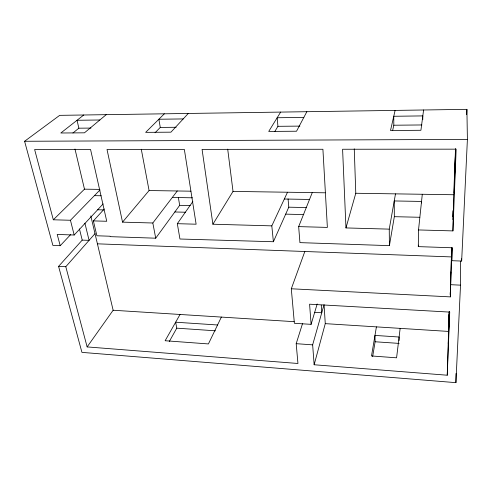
<?xml version="1.0" encoding="UTF-8"?>
<svg xmlns="http://www.w3.org/2000/svg" width="492" height="492" viewBox="0 0 492 492"><rect width="100%" height="100%" fill="white"/><g stroke="black" fill="none" stroke-linecap="round" stroke-linejoin="round"><path stroke-width="0.74" d="M452.056 247.802L451.754 260.692L461.656 261.067L461.656 258.786M84.907 223.177L89.077 240.354L82.213 240.108L58.579 266.375L81.943 352.377L455.912 382.653L460.518 285.151L460.598 261.123M455.912 382.653L456.01 373.489M451.754 260.692L452.259 247.771L418.305 246.627L418.52 229.948L422.296 194.272M421.515 202.95L421.539 201.437L394.24 200.951L394.332 216.683L389.406 245.649L299.929 242.63L298.662 226.615L312.26 192.606M422.757 119.673L422.812 115.903L393.76 116.272L393.815 125.22L392.678 130.319M455.604 149.168L454.214 193.147L454.713 169.519M452.904 219.69L453.114 210.588L452.874 216.665M418.52 229.948L452.923 230.902L453.729 194.746L455.524 148.584M317.186 303.945L311.104 324.351L294.376 323.287L291.301 288.779L450.328 296.885L451.674 247.544M450.328 296.885L451.705 247.544M449.079 314.099L448.304 343.687L449.417 311.375M450.162 294.726L450.217 292.457M450.518 280.372L450.727 272.07L450.426 279.567M314.142 364.757L325.267 323.644L324.062 304.61L312.648 344.855L314.142 364.757L447.24 375.218L449.165 311.848M448.852 322.783L449.294 311.405M451.564 253.294L451.773 247.943M454.565 176.419L455.574 150.62M447.24 375.218L449.725 312.094L309.585 304.197L311.104 324.351M452.923 230.902L456.146 149.162L342.592 149.254L345.962 227.931L389.246 229.131L395.494 193.866M466.662 114.636L466.902 109.347L59.68 115.349L24.6 141.272L52.89 245.422L60.209 245.699L70.633 234.61M461.656 261.067L467.4 139.396L466.902 109.347M418.305 246.627L418.458 245.121M400.156 328.373L396.583 357.813L371.509 355.962L376.411 326.873M423.594 109.987L420.918 130.282L390.5 130.509L395.107 110.405M372.659 356.534L375.113 341.768L374.972 335.421L399.11 337.02L399.117 340.569M345.962 227.931L355.784 193.264L354.252 148.824M95.005 233.645L65.799 266.713L87.133 346.915L297.949 363.483L296.19 343.68L302.58 323.422M291.301 288.779L304.831 251.492M192.852 201.548L177.317 223.682L179.949 239.014L273.392 241.738L288.779 207.187L288.078 198.959M273.392 241.738L271.812 225.865L287.5 192.231M221.369 317.076L208.417 343.933L165.127 340.735L180.054 314.468M306.848 111.709L296.535 131.223L268.73 131.432L280.655 112.096M169.316 341.485L176.769 328.164L175.65 322.211L217.55 324.984M274.887 131.401L277.925 126.315L277.168 117.742L303.835 117.41M271.812 225.865L212.895 224.229L233.023 191.406L227.698 149.131M87.133 346.915L113.135 310.243L90.811 215.914M104.242 209.032L93.382 220.902L96.887 235.779L110.116 236.228L110.214 236.652L155.718 238.196L179.678 205.33L178.412 197.778M155.718 238.196L152.827 222.993L177.274 190.976M177.317 223.682L196.123 224.204L184.34 149.39L107.01 149.457L122.533 222.144L149.082 190.545L141.29 149.248M188.288 113.455L170.945 132.17L145.657 132.36L164.334 113.806M60.209 245.699L57.213 234.444L74.175 235.016L103.129 203.891M155.048 132.785L160.275 127.422L176.167 127.274M93.382 220.902L106.746 221.271L90.559 149.47L34.624 149.519L53.321 219.789L70.448 220.262L99.987 189.924M53.321 219.789L84.476 189.162L99.728 189.389M106.235 114.661L84.452 132.822L60.83 133L83.769 114.993M72.927 133L78.868 128.191L90.971 128.08M99.851 119.986L77.041 120.276L78.868 128.191M183.215 118.929L158.867 119.236L160.275 127.422M277.925 126.315L299.892 126.106M393.815 125.22L421.921 124.956M24.6 141.272L467.4 139.396M233.023 191.406L325.101 192.803M355.784 193.264L453.729 194.746M149.082 190.545L190.921 191.185M94.409 195.65L101.149 195.767M284.339 199.008L309.523 199.457M172.329 197.446L192.458 197.809M288.779 207.187L306.381 207.55M179.678 205.33L190.189 205.551M97.662 209.77L103.597 209.906M285.674 214.149L303.792 214.573M394.332 216.683L419.799 217.28M174.832 211.978L185.509 212.23M298.662 226.615L327.371 227.409L322.912 149.273L202.064 149.377L212.895 224.229M122.533 222.144L152.827 222.993M97.416 243.829L451.305 256.91M58.579 266.375L65.799 266.713M450.807 284.702L460.518 285.151M314.363 312.328L321.75 312.764L321.251 305.163M113.135 310.243L294.142 321.676M325.267 323.644L448.403 331.417M176.769 328.164L215.441 330.815M375.113 341.768L399.123 343.41M296.19 343.68L312.648 344.855M70.448 220.262L74.175 235.016M79.446 228.934L82.213 240.108M74.975 149.014L84.476 189.162M389.246 229.131L389.406 245.649"/></g></svg>
